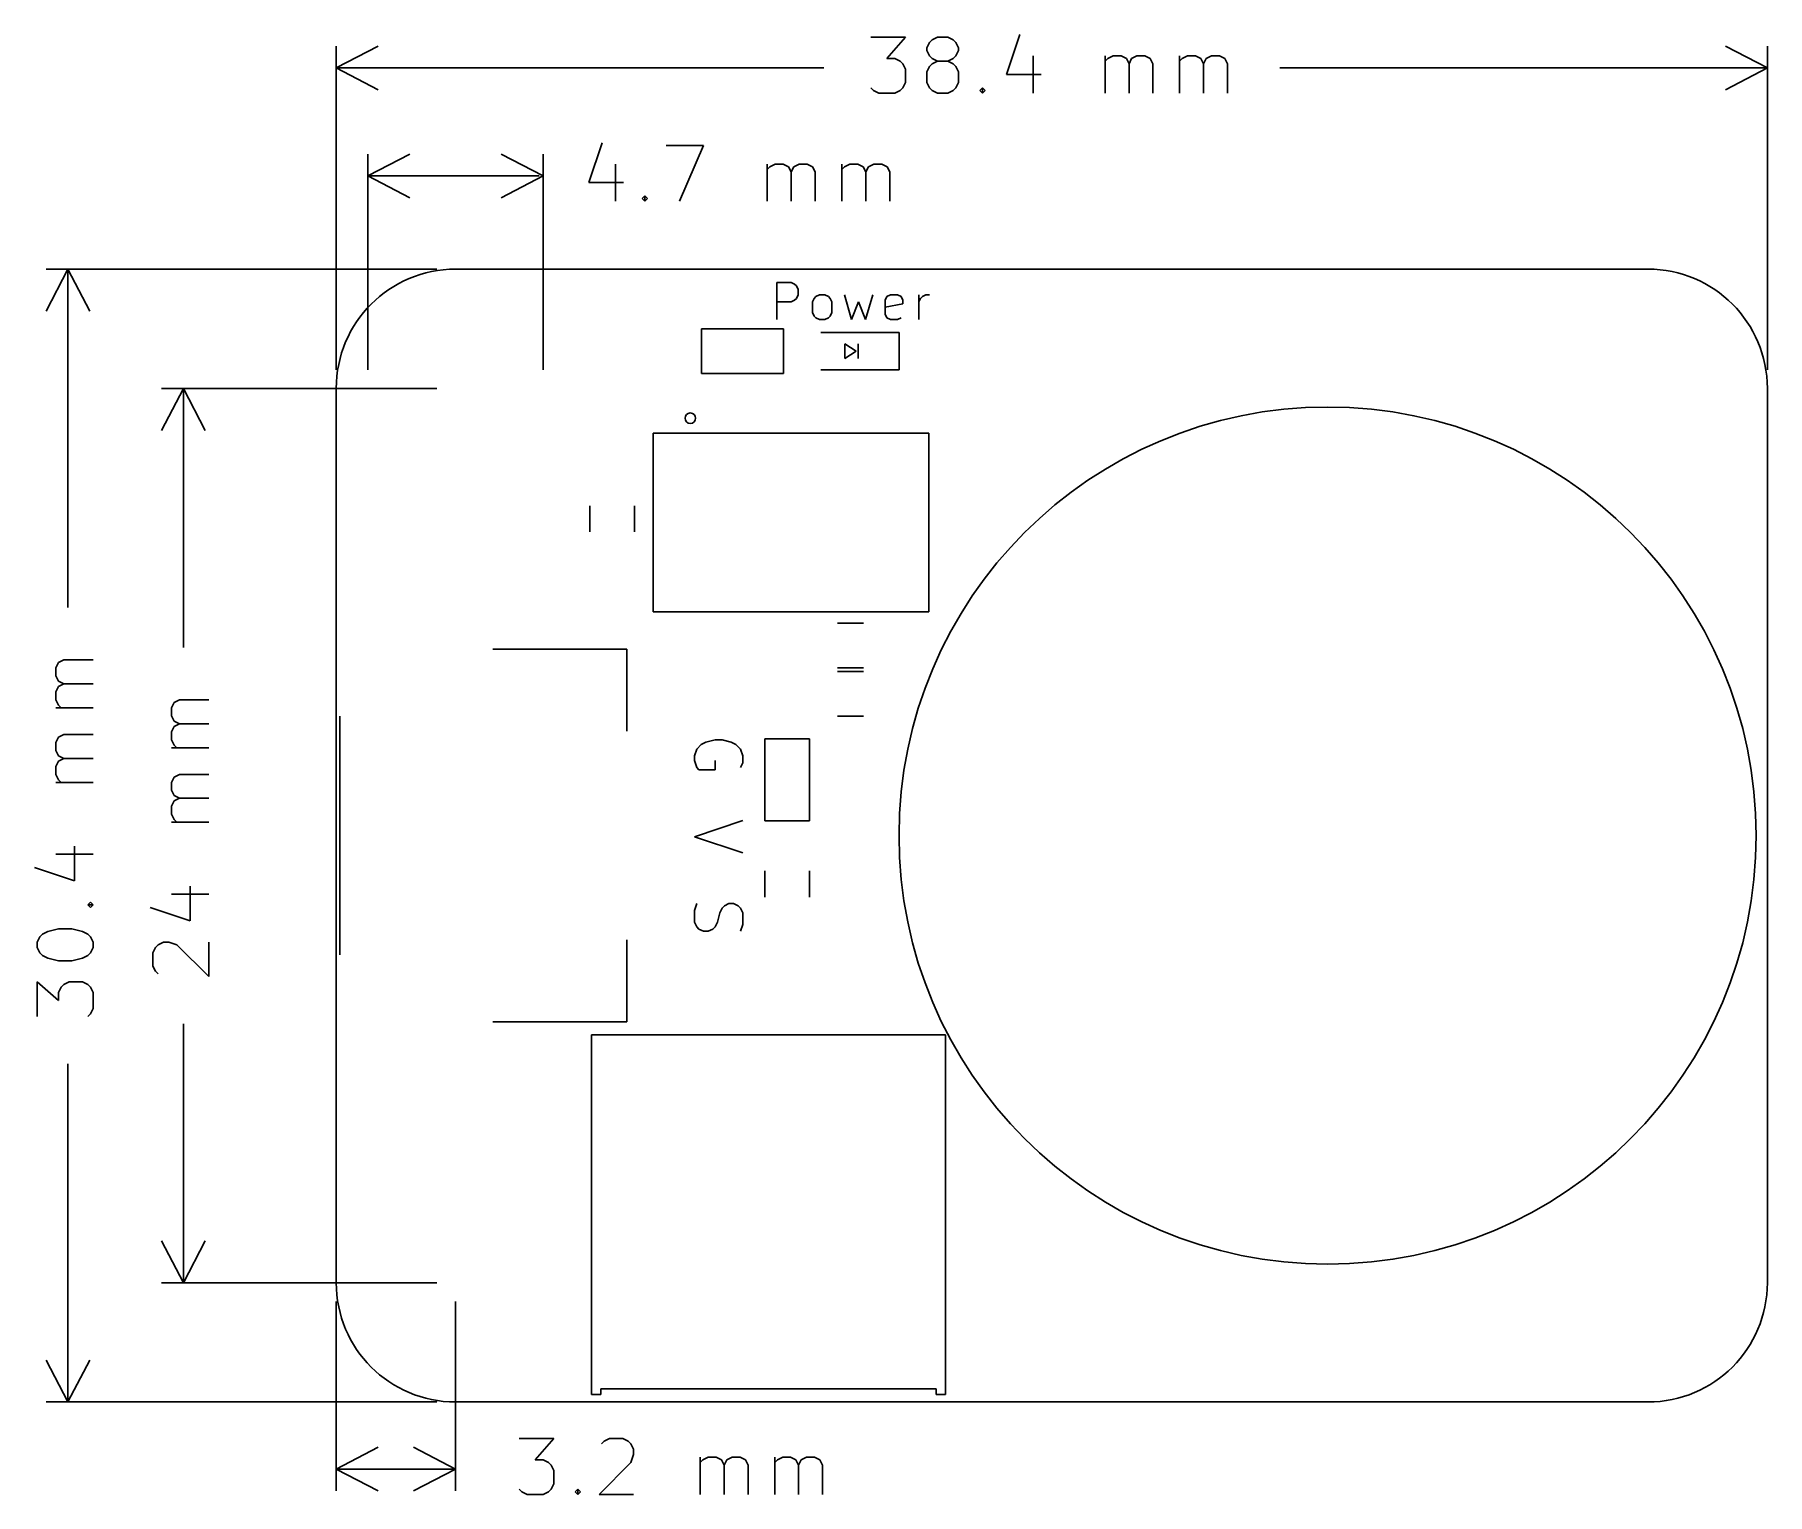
# Model space of a CAD drawing. Extents: x 162.2 to 208.7, y -160.1 to -120.9.
import ezdxf

# ---------------------------------------------------------------- set-up
doc = ezdxf.new("R2010")
doc.units = 0
doc.layers.add('BLACK', color=7, linetype='CONTINUOUS')

msp = doc.modelspace()

# ---------------------------------------------------------------- linework, layer by layer
at = {"layer": 'BLACK', "linetype": 'CONTINUOUS'}
for p, q in [((170.3, -121.8), (171.426504, -121.213579)), ((170.3, -129.9), (170.3, -121.21358)), ((184.642857, -120.978328), (185.571429, -120.978328)), ((185.571429, -120.978328), (185.071429, -121.549757)), ((186.142857, -121.264042), (186.214285, -121.121185)), ((186.142857, -121.335471), (186.142857, -121.264042)), ((186.214285, -121.478328), (186.142857, -121.335471)), ((186.214285, -121.121185), (186.285714, -121.049757)), ((186.285714, -121.049757), (186.428571, -120.978328)), ((186.428571, -120.978328), (186.714285, -120.978328)), ((186.714285, -120.978328), (186.857143, -121.049757)), ((186.857143, -121.049757), (186.928571, -121.121185)), ((186.928571, -121.121185), (187, -121.264042)), ((187, -121.335471), (186.928571, -121.478328)), ((187, -121.264042), (187, -121.335471)), ((188.642857, -120.9069), (188.285714, -121.978328)), ((208.7, -121.8), (207.573496, -121.213579)), ((208.7, -129.9), (208.7, -121.21358)), ((170.3, -121.8), (183.378572, -121.8)), ((170.3, -121.8), (171.426504, -122.386421)), ((185.071429, -121.549757), (185.285714, -121.549757)), ((185.285714, -121.549757), (185.428572, -121.621185)), ((185.428572, -121.621185), (185.5, -121.692614)), ((185.5, -121.692614), (185.571429, -121.835471)), ((186.214285, -121.764042), (186.142857, -121.9069)), ((186.285714, -121.549757), (186.214285, -121.478328)), ((186.285714, -121.692614), (186.214285, -121.764042)), ((186.428571, -121.621185), (186.285714, -121.549757)), ((186.428571, -121.621185), (186.285714, -121.692614)), ((186.714285, -121.621185), (186.428571, -121.621185)), ((186.857143, -121.549757), (186.714285, -121.621185)), ((186.857143, -121.692614), (186.714285, -121.621185)), ((186.928571, -121.478328), (186.857143, -121.549757)), ((186.928571, -121.764042), (186.857143, -121.692614)), ((187, -121.9069), (186.928571, -121.764042)), ((189, -121.478328), (189, -122.478328)), ((190.92857, -122.478328), (190.92857, -121.478328)), ((190.92857, -121.621185), (190.999999, -121.549757)), ((190.999999, -121.549757), (191.142856, -121.478328)), ((191.142856, -121.478328), (191.357142, -121.478328)), ((191.357142, -121.478328), (191.499999, -121.549757)), ((191.499999, -121.549757), (191.571428, -121.692614)), ((191.571428, -121.692614), (191.642856, -121.549757)), ((191.571428, -121.692614), (191.571428, -122.478328)), ((191.642856, -121.549757), (191.785713, -121.478328)), ((191.785713, -121.478328), (191.999999, -121.478328)), ((191.999999, -121.478328), (192.142856, -121.549757)), ((192.142856, -121.549757), (192.214285, -121.692614)), ((192.214285, -121.692614), (192.214285, -122.478328)), ((192.92857, -122.478328), (192.92857, -121.478328)), ((192.92857, -121.621185), (192.999999, -121.549757)), ((192.999999, -121.549757), (193.142856, -121.478328)), ((193.142856, -121.478328), (193.357142, -121.478328)), ((193.357142, -121.478328), (193.499999, -121.549757)), ((193.499999, -121.549757), (193.571428, -121.692614)), ((193.571428, -121.692614), (193.642856, -121.549757)), ((193.571428, -121.692614), (193.571428, -122.478328)), ((193.642856, -121.549757), (193.785713, -121.478328)), ((193.785713, -121.478328), (193.999999, -121.478328)), ((193.999999, -121.478328), (194.142856, -121.549757)), ((194.142856, -121.549757), (194.214285, -121.692614)), ((194.214285, -121.692614), (194.214285, -122.478328)), ((195.621428, -121.8), (208.7, -121.8)), ((208.7, -121.8), (207.573496, -122.386421)), ((185.571429, -122.192614), (185.5, -122.335471)), ((185.571429, -121.835471), (185.571429, -122.192614)), ((186.142857, -121.9069), (186.142857, -122.192614)), ((186.142857, -122.192614), (186.214285, -122.335471)), ((186.928571, -122.335471), (187, -122.192614)), ((187, -122.192614), (187, -121.9069)), ((188.285714, -121.978328), (189.214285, -121.978328)), ((184.714286, -122.4069), (184.642857, -122.335471)), ((184.857143, -122.478328), (184.714286, -122.4069)), ((185.285714, -122.478328), (184.857143, -122.478328)), ((185.428572, -122.4069), (185.285714, -122.478328)), ((185.5, -122.335471), (185.428572, -122.4069)), ((186.214285, -122.335471), (186.285714, -122.4069)), ((186.285714, -122.4069), (186.428571, -122.478328)), ((186.428571, -122.478328), (186.714285, -122.478328)), ((186.714285, -122.478328), (186.857143, -122.4069)), ((186.857143, -122.4069), (186.928571, -122.335471)), ((187.571428, -122.4069), (187.642856, -122.335471)), ((187.642856, -122.478328), (187.571428, -122.4069)), ((187.642856, -122.335471), (187.714285, -122.4069)), ((187.642856, -122.335471), (187.642856, -122.478328)), ((187.714285, -122.4069), (187.642856, -122.478328)), ((171.15, -124.7), (172.276504, -124.113579)), ((171.15, -129.9), (171.15, -124.11358)), ((175.85, -124.7), (174.723496, -124.113579)), ((175.85, -129.9), (175.85, -124.11358)), ((177.435715, -123.8069), (177.078572, -124.878328)), ((179.15, -123.878328), (180.15, -123.878328)), ((180.15, -123.878328), (179.507143, -125.378328)), ((177.792858, -124.378328), (177.792858, -125.378328)), ((181.864285, -125.378328), (181.864285, -124.378328)), ((181.864285, -124.521185), (181.935714, -124.449757)), ((181.935714, -124.449757), (182.078571, -124.378328)), ((182.078571, -124.378328), (182.292857, -124.378328)), ((182.292857, -124.378328), (182.435714, -124.449757)), ((182.435714, -124.449757), (182.507143, -124.592614)), ((182.507143, -124.592614), (182.578571, -124.449757)), ((182.507143, -124.592614), (182.507143, -125.378328)), ((182.578571, -124.449757), (182.721428, -124.378328)), ((182.721428, -124.378328), (182.935714, -124.378328)), ((182.935714, -124.378328), (183.078571, -124.449757)), ((183.078571, -124.449757), (183.15, -124.592614)), ((183.15, -124.592614), (183.15, -125.378328)), ((183.864285, -125.378328), (183.864285, -124.378328)), ((183.864285, -124.521185), (183.935714, -124.449757)), ((183.935714, -124.449757), (184.078571, -124.378328)), ((184.078571, -124.378328), (184.292857, -124.378328)), ((184.292857, -124.378328), (184.435714, -124.449757)), ((184.435714, -124.449757), (184.507143, -124.592614)), ((184.507143, -124.592614), (184.578571, -124.449757)), ((184.507143, -124.592614), (184.507143, -125.378328)), ((184.578571, -124.449757), (184.721428, -124.378328)), ((184.721428, -124.378328), (184.935714, -124.378328)), ((184.935714, -124.378328), (185.078571, -124.449757)), ((185.078571, -124.449757), (185.15, -124.592614)), ((185.15, -124.592614), (185.15, -125.378328)), ((171.15, -124.7), (175.742858, -124.7)), ((171.15, -124.7), (172.276504, -125.286421)), ((175.85, -124.7), (174.723496, -125.286421)), ((177.078572, -124.878328), (178.007143, -124.878328)), ((178.507143, -125.3069), (178.578571, -125.235471)), ((178.578571, -125.378328), (178.507143, -125.3069)), ((178.578571, -125.235471), (178.65, -125.3069)), ((178.578571, -125.235471), (178.578571, -125.378328)), ((178.65, -125.3069), (178.578571, -125.378328)), ((163.1, -127.2), (162.513579, -128.326504)), ((173, -127.2), (162.51358, -127.2)), ((163.1, -127.2), (163.1, -136.278572)), ((163.1, -127.2), (163.686421, -128.326504)), ((205.5, -127.2), (173.5, -127.2)), ((182.123809, -128.554819), (182.123809, -127.554819)), ((182.123809, -127.554819), (182.504761, -127.554819)), ((182.504761, -127.554819), (182.599999, -127.602438)), ((182.599999, -127.602438), (182.647618, -127.650057)), ((182.647618, -127.650057), (182.695237, -127.745295)), ((182.695237, -127.745295), (182.695237, -127.888152)), ((182.504761, -128.078628), (182.123809, -128.078628)), ((182.599999, -128.031009), (182.504761, -128.078628)), ((182.647618, -127.98339), (182.599999, -128.031009)), ((182.695237, -127.888152), (182.647618, -127.98339)), ((183.07619, -128.078628), (183.123809, -127.98339)), ((183.07619, -128.364342), (183.07619, -128.078628)), ((183.123809, -127.98339), (183.171428, -127.935771)), ((183.171428, -127.935771), (183.266666, -127.888152)), ((183.266666, -127.888152), (183.409523, -127.888152)), ((183.409523, -127.888152), (183.504761, -127.935771)), ((183.504761, -127.935771), (183.55238, -127.98339)), ((183.55238, -127.98339), (183.599999, -128.078628)), ((183.599999, -128.078628), (183.599999, -128.364342)), ((183.933333, -127.888152), (184.123809, -128.554819)), ((184.123809, -128.554819), (184.314285, -128.078628)), ((184.314285, -128.078628), (184.504761, -128.554819)), ((184.504761, -128.554819), (184.695237, -127.888152)), ((185.028571, -128.031009), (185.07619, -127.935771)), ((185.028571, -128.411961), (185.028571, -128.031009)), ((185.504761, -128.126247), (185.028571, -128.221485)), ((185.07619, -127.935771), (185.171428, -127.888152)), ((185.171428, -127.888152), (185.361904, -127.888152)), ((185.361904, -127.888152), (185.457142, -127.935771)), ((185.457142, -127.935771), (185.504761, -128.031009)), ((185.504761, -128.031009), (185.504761, -128.126247)), ((185.933333, -128.554819), (185.933333, -127.888152)), ((185.933333, -128.078628), (185.980952, -127.98339)), ((185.980952, -127.98339), (186.028571, -127.935771)), ((186.028571, -127.935771), (186.123809, -127.888152)), ((186.123809, -127.888152), (186.219047, -127.888152)), ((183.123809, -128.45958), (183.07619, -128.364342)), ((183.171428, -128.5072), (183.123809, -128.45958)), ((183.266666, -128.554819), (183.171428, -128.5072)), ((183.409523, -128.554819), (183.266666, -128.554819)), ((183.504761, -128.5072), (183.409523, -128.554819)), ((183.55238, -128.45958), (183.504761, -128.5072)), ((183.599999, -128.364342), (183.55238, -128.45958)), ((185.07619, -128.5072), (185.028571, -128.411961)), ((185.171428, -128.554819), (185.07619, -128.5072)), ((185.361904, -128.554819), (185.171428, -128.554819)), ((185.457142, -128.5072), (185.361904, -128.554819)), ((180.1, -128.8), (180.1, -130)), ((180.1, -128.8), (182.3, -128.8)), ((182.3, -128.8), (182.3, -130)), ((185.4, -128.9), (183.3, -128.9)), ((183.95, -129.2), (184.25, -129.4)), ((183.95, -129.6), (183.95, -129.2)), ((184.3, -129.6), (184.3, -129.2)), ((185.4, -129.9), (185.4, -128.9)), ((184.25, -129.4), (183.95, -129.6)), ((182.3, -130), (180.1, -130)), ((185.4, -129.9), (183.3, -129.9)), ((166.2, -130.4), (165.613579, -131.526504)), ((173, -130.4), (165.61358, -130.4)), ((166.2, -130.4), (166.2, -137.35)), ((166.2, -130.4), (166.786421, -131.526504)), ((170.3, -130.4), (170.3, -154.4)), ((208.7, -154.4), (208.7, -130.4)), ((178.8, -131.6), (186.2, -131.6)), ((178.8, -136.4), (178.8, -131.6)), ((186.2, -131.6), (186.2, -136.4)), ((177.1, -134.25), (177.1, -133.55)), ((178.3, -133.55), (178.3, -134.25)), ((186.2, -136.4), (178.8, -136.4)), ((183.75, -136.7), (184.45, -136.7)), ((174.5, -137.4), (178.1, -137.4)), ((178.1, -137.4), (178.1, -139.6)), ((162.778328, -137.9), (162.849757, -137.757143)), ((162.778328, -138.114286), (162.778328, -137.9)), ((162.849757, -137.757143), (162.992614, -137.685714)), ((162.992614, -137.685714), (163.778328, -137.685714)), ((184.45, -137.9), (183.75, -137.9)), ((183.75, -138), (184.45, -138)), ((162.849757, -138.257143), (162.778328, -138.114286)), ((162.778328, -138.542857), (162.849757, -138.4)), ((162.778328, -138.757143), (162.778328, -138.542857)), ((162.992614, -138.328572), (162.849757, -138.257143)), ((162.849757, -138.4), (162.992614, -138.328572)), ((162.992614, -138.328572), (163.778328, -138.328572)), ((162.849757, -138.9), (162.778328, -138.757143)), ((163.778328, -138.971429), (162.778328, -138.971429)), ((162.921185, -138.971429), (162.849757, -138.9)), ((165.878328, -138.971428), (165.949757, -138.828571)), ((165.878328, -139.185714), (165.878328, -138.971428)), ((165.949757, -138.828571), (166.092614, -138.757142)), ((166.092614, -138.757142), (166.878328, -138.757142)), ((165.949757, -139.328571), (165.878328, -139.185714)), ((165.878328, -139.614285), (165.949757, -139.471428)), ((166.092614, -139.4), (165.949757, -139.328571)), ((165.949757, -139.471428), (166.092614, -139.4)), ((166.092614, -139.4), (166.878328, -139.4)), ((170.4, -145.6), (170.4, -139.2)), ((184.45, -139.2), (183.75, -139.2)), ((162.778328, -139.9), (162.849757, -139.757143)), ((162.778328, -140.114286), (162.778328, -139.9)), ((162.849757, -139.757143), (162.992614, -139.685714)), ((162.992614, -139.685714), (163.778328, -139.685714)), ((165.878328, -139.828571), (165.878328, -139.614285)), ((165.949757, -139.971428), (165.878328, -139.828571)), ((180.218519, -139.892857), (180.094709, -139.954762)), ((180.466138, -139.830953), (180.218519, -139.892857)), ((180.651852, -139.830953), (180.466138, -139.830953)), ((180.899471, -139.892857), (180.651852, -139.830953)), ((181.02328, -139.954762), (180.899471, -139.892857)), ((181.8, -139.8), (183, -139.8)), ((181.8, -142), (181.8, -139.8)), ((183, -139.8), (183, -142)), ((162.849757, -140.257143), (162.778328, -140.114286)), ((162.778328, -140.542857), (162.849757, -140.4)), ((162.992614, -140.328572), (162.849757, -140.257143)), ((162.849757, -140.4), (162.992614, -140.328572)), ((162.992614, -140.328572), (163.778328, -140.328572)), ((166.878328, -140.042857), (165.878328, -140.042857)), ((166.021185, -140.042857), (165.949757, -139.971428)), ((179.9709, -140.078572), (179.908995, -140.264286)), ((179.908995, -140.264286), (179.908995, -140.388095)), ((179.908995, -140.388095), (179.9709, -140.57381)), ((180.094709, -139.954762), (179.9709, -140.078572)), ((180.466138, -140.635714), (180.466138, -140.388095)), ((181.14709, -140.078572), (181.02328, -139.954762)), ((181.208995, -140.264286), (181.14709, -140.078572)), ((181.208995, -140.45), (181.208995, -140.264286)), ((162.778328, -140.757143), (162.778328, -140.542857)), ((162.849757, -140.9), (162.778328, -140.757143)), ((165.878328, -140.971428), (165.949757, -140.828571)), ((165.949757, -140.828571), (166.092614, -140.757142)), ((166.092614, -140.757142), (166.878328, -140.757142)), ((179.9709, -140.57381), (180.032804, -140.635714)), ((180.032804, -140.635714), (180.466138, -140.635714)), ((181.14709, -140.57381), (181.208995, -140.45)), ((163.778328, -140.971429), (162.778328, -140.971429)), ((162.921185, -140.971429), (162.849757, -140.9)), ((165.878328, -141.185714), (165.878328, -140.971428)), ((165.949757, -141.328571), (165.878328, -141.185714)), ((166.092614, -141.4), (165.949757, -141.328571)), ((165.878328, -141.614285), (165.949757, -141.471428)), ((165.878328, -141.828571), (165.878328, -141.614285)), ((165.949757, -141.471428), (166.092614, -141.4)), ((166.092614, -141.4), (166.878328, -141.4)), ((165.949757, -141.971428), (165.878328, -141.828571)), ((166.878328, -142.042857), (165.878328, -142.042857)), ((166.021185, -142.042857), (165.949757, -141.971428)), ((181.208995, -141.997619), (179.908995, -142.430952)), ((181.8, -142), (183, -142)), ((163.278328, -143.614285), (163.278328, -142.685714)), ((179.908995, -142.430952), (181.208995, -142.864286)), ((162.778328, -142.9), (163.778328, -142.9)), ((162.2069, -143.257142), (163.278328, -143.614285)), ((181.8, -144.05), (181.8, -143.35)), ((183, -143.35), (183, -144.05)), ((165.878328, -143.971428), (166.878328, -143.971428)), ((166.378328, -144.685713), (166.378328, -143.757142)), ((163.635471, -144.257143), (163.7069, -144.185714)), ((163.7069, -144.328571), (163.635471, -144.257143)), ((163.635471, -144.257143), (163.778328, -144.257143)), ((163.7069, -144.185714), (163.778328, -144.257143)), ((163.778328, -144.257143), (163.7069, -144.328571)), ((165.3069, -144.32857), (166.378328, -144.685713)), ((179.9709, -144.226191), (179.908995, -144.411905)), ((179.908995, -144.411905), (179.908995, -144.721429)), ((180.528042, -144.721429), (180.589947, -144.47381)), ((180.589947, -144.47381), (180.651852, -144.35)), ((180.651852, -144.35), (180.713757, -144.288095)), ((180.713757, -144.288095), (180.837566, -144.226191)), ((180.837566, -144.226191), (180.961376, -144.226191)), ((180.961376, -144.226191), (181.085185, -144.288095)), ((181.085185, -144.288095), (181.14709, -144.35)), ((181.14709, -144.35), (181.208995, -144.47381)), ((181.208995, -144.47381), (181.208995, -144.783333)), ((162.349757, -145.114285), (162.421185, -145.042857)), ((162.421185, -145.042857), (162.564042, -144.971428)), ((162.564042, -144.971428), (162.849757, -144.899999)), ((162.849757, -144.899999), (163.2069, -144.899999)), ((163.2069, -144.899999), (163.492614, -144.971428)), ((163.492614, -144.971428), (163.635471, -145.042857)), ((163.635471, -145.042857), (163.7069, -145.114285)), ((179.908995, -144.721429), (179.9709, -144.845238)), ((179.9709, -144.845238), (180.032804, -144.907143)), ((180.032804, -144.907143), (180.156614, -144.969048)), ((180.156614, -144.969048), (180.280423, -144.969048)), ((180.280423, -144.969048), (180.404233, -144.907143)), ((180.404233, -144.907143), (180.466138, -144.845238)), ((180.466138, -144.845238), (180.528042, -144.721429)), ((181.208995, -144.783333), (181.14709, -144.969048)), ((162.278328, -145.257142), (162.349757, -145.114285)), ((162.278328, -145.399999), (162.278328, -145.257142)), ((162.349757, -145.542857), (162.278328, -145.399999)), ((163.7069, -145.114285), (163.778328, -145.257142)), ((163.778328, -145.399999), (163.7069, -145.542857)), ((163.778328, -145.257142), (163.778328, -145.399999)), ((165.378328, -145.542856), (165.449757, -145.399999)), ((165.449757, -145.399999), (165.521185, -145.32857)), ((165.521185, -145.32857), (165.664042, -145.257141)), ((165.664042, -145.257141), (165.8069, -145.257141)), ((165.8069, -145.257141), (166.021185, -145.32857)), ((166.021185, -145.32857), (166.878328, -146.185713)), ((166.878328, -146.185713), (166.878328, -145.257141)), ((178.1, -147.4), (178.1, -145.2)), ((162.421185, -145.614285), (162.349757, -145.542857)), ((162.564042, -145.685714), (162.421185, -145.614285)), ((162.849757, -145.757142), (162.564042, -145.685714)), ((163.2069, -145.757142), (162.849757, -145.757142)), ((163.492614, -145.685714), (163.2069, -145.757142)), ((163.635471, -145.614285), (163.492614, -145.685714)), ((163.7069, -145.542857), (163.635471, -145.614285)), ((165.378328, -145.899999), (165.378328, -145.542856)), ((165.449757, -146.042856), (165.378328, -145.899999)), ((162.278328, -147.257142), (162.278328, -146.32857)), ((162.278328, -146.32857), (162.849757, -146.82857)), ((162.921185, -146.471428), (162.992614, -146.399999)), ((162.992614, -146.399999), (163.135471, -146.32857)), ((163.135471, -146.32857), (163.492614, -146.32857)), ((163.492614, -146.32857), (163.635471, -146.399999)), ((163.635471, -146.399999), (163.7069, -146.471428)), ((165.521185, -146.114284), (165.449757, -146.042856)), ((162.849757, -146.614285), (162.921185, -146.471428)), ((162.849757, -146.82857), (162.849757, -146.614285)), ((163.7069, -146.471428), (163.778328, -146.614285)), ((163.778328, -146.614285), (163.778328, -147.042856)), ((163.7069, -147.185713), (163.635471, -147.257142)), ((163.778328, -147.042856), (163.7069, -147.185713)), ((166.2, -147.449999), (166.2, -154.4)), ((174.5, -147.4), (178.1, -147.4)), ((177.15, -147.75), (186.65, -147.75)), ((177.15, -157.4), (177.15, -147.75)), ((186.65, -147.75), (186.65, -157.4)), ((163.1, -148.521428), (163.1, -157.6)), ((166.2, -154.4), (165.613579, -153.273496)), ((166.2, -154.4), (166.786421, -153.273496)), ((173, -154.4), (165.61358, -154.4)), ((170.3, -154.9), (170.3, -159.98642)), ((173.5, -154.9), (173.5, -159.98642)), ((163.1, -157.6), (162.513579, -156.473496)), ((163.1, -157.6), (163.686421, -156.473496)), ((173, -157.6), (162.51358, -157.6)), ((173.5, -157.6), (205.5, -157.6)), ((177.4, -157.4), (177.15, -157.4)), ((177.4, -157.25), (177.4, -157.4)), ((186.4, -157.25), (177.4, -157.25)), ((186.4, -157.25), (186.4, -157.4)), ((186.4, -157.4), (186.65, -157.4)), ((170.3, -159.4), (171.426504, -158.813579)), ((173.5, -159.4), (172.373496, -158.813579)), ((175.207143, -158.578328), (176.135715, -158.578328)), ((176.135715, -158.578328), (175.635715, -159.149757)), ((177.421429, -158.721185), (177.492857, -158.649757)), ((177.492857, -158.649757), (177.635715, -158.578328)), ((177.635715, -158.578328), (177.992857, -158.578328)), ((177.992857, -158.578328), (178.135715, -158.649757)), ((178.135715, -158.649757), (178.207143, -158.721185)), ((178.207143, -158.721185), (178.278572, -158.864042)), ((178.278572, -158.864042), (178.278572, -159.0069)), ((170.3, -159.4), (173.5, -159.4)), ((170.3, -159.4), (173.5, -159.4)), ((170.3, -159.4), (171.426504, -159.986421)), ((173.5, -159.4), (172.373496, -159.986421)), ((175.635715, -159.149757), (175.85, -159.149757)), ((175.85, -159.149757), (175.992858, -159.221185)), ((175.992858, -159.221185), (176.064286, -159.292614)), ((176.064286, -159.292614), (176.135715, -159.435471)), ((176.135715, -159.435471), (176.135715, -159.792614)), ((178.207143, -159.221185), (177.35, -160.078328)), ((178.278572, -159.0069), (178.207143, -159.221185)), ((180.064285, -160.078328), (180.064285, -159.078328)), ((180.064285, -159.221185), (180.135714, -159.149757)), ((180.135714, -159.149757), (180.278571, -159.078328)), ((180.278571, -159.078328), (180.492857, -159.078328)), ((180.492857, -159.078328), (180.635714, -159.149757)), ((180.635714, -159.149757), (180.707143, -159.292614)), ((180.707143, -159.292614), (180.778571, -159.149757)), ((180.707143, -159.292614), (180.707143, -160.078328)), ((180.778571, -159.149757), (180.921428, -159.078328)), ((180.921428, -159.078328), (181.135714, -159.078328)), ((181.135714, -159.078328), (181.278571, -159.149757)), ((181.278571, -159.149757), (181.35, -159.292614)), ((181.35, -159.292614), (181.35, -160.078328)), ((182.064285, -160.078328), (182.064285, -159.078328)), ((182.064285, -159.221185), (182.135714, -159.149757)), ((182.135714, -159.149757), (182.278571, -159.078328)), ((182.278571, -159.078328), (182.492857, -159.078328)), ((182.492857, -159.078328), (182.635714, -159.149757)), ((182.635714, -159.149757), (182.707143, -159.292614)), ((182.707143, -159.292614), (182.778571, -159.149757)), ((182.707143, -159.292614), (182.707143, -160.078328)), ((182.778571, -159.149757), (182.921428, -159.078328)), ((182.921428, -159.078328), (183.135714, -159.078328)), ((183.135714, -159.078328), (183.278571, -159.149757)), ((183.278571, -159.149757), (183.35, -159.292614)), ((183.35, -159.292614), (183.35, -160.078328)), ((175.278572, -160.0069), (175.207143, -159.935471)), ((176.064286, -159.935471), (175.992858, -160.0069)), ((176.135715, -159.792614), (176.064286, -159.935471)), ((176.707143, -160.0069), (176.778571, -159.935471)), ((176.778571, -159.935471), (176.85, -160.0069)), ((176.778571, -159.935471), (176.778571, -160.078328)), ((175.421429, -160.078328), (175.278572, -160.0069)), ((175.85, -160.078328), (175.421429, -160.078328)), ((175.992858, -160.0069), (175.85, -160.078328)), ((176.778571, -160.078328), (176.707143, -160.0069)), ((176.85, -160.0069), (176.778571, -160.078328)), ((177.35, -160.078328), (178.278572, -160.078328))]:
    msp.add_line(p, q, dxfattribs=at)
at = {"layer": 'BLACK'}
for centre, radius in [((179.8, -131.2), 0.141421), ((196.9, -142.4), 11.5)]:
    msp.add_circle(centre, radius, dxfattribs=at)
for centre, start, end in [((173.5, -130.4), 90, 180), ((205.5, -130.4), 0, 90), ((173.5, -154.4), -180, -90), ((205.5, -154.4), -90, 0)]:
    msp.add_arc(centre, 3.2, start, end, dxfattribs=at)

doc.saveas('drawing.dxf')
